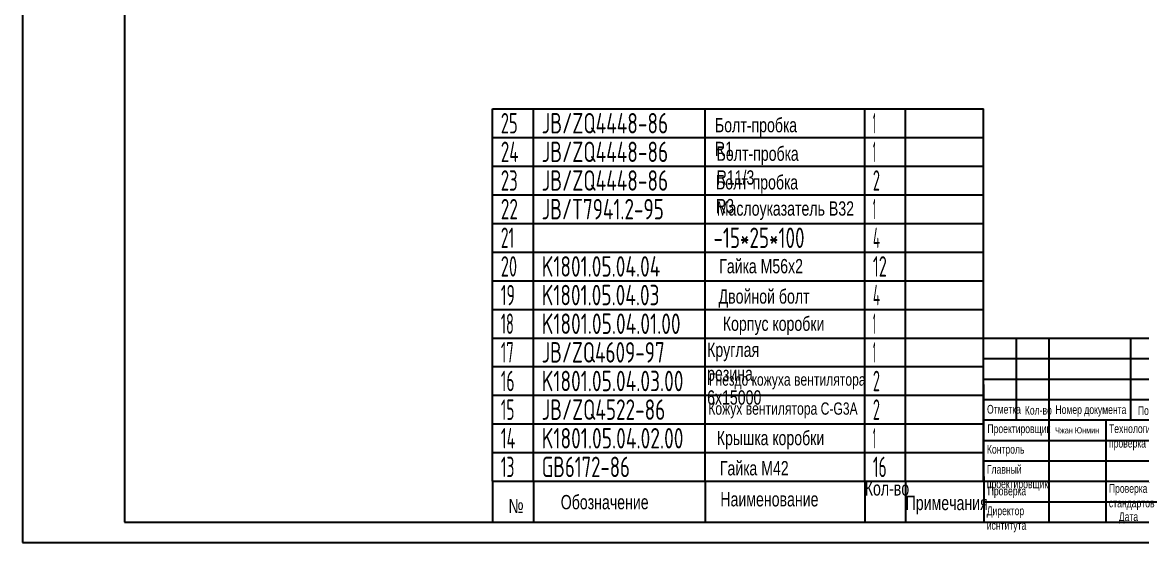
# Model space of a CAD drawing. Header units: millimetres. Extents: x -775 to 7625, y -1726 to 4444.
# Drawn here: x -775 to 4699, y -1496 to 1047 of the extents above; entities that cross this region are included whole.
import ezdxf
from ezdxf.enums import TextEntityAlignment as Align

# ---------------------------------------------------------------- set-up
doc = ezdxf.new("R2010")
doc.units = ezdxf.units.MM
doc.header["$LTSCALE"] = 200
doc.linetypes.add('F', pattern=[0.75, 0.5, -0.25])
for name, color, linetype in [('01', 7, 'Continuous'), ('02', 1, 'Continuous'), ('04', 2, 'F'), ('11', 3, 'Continuous'), ('THICK', 7, 'Continuous')]:
    doc.layers.add(name, color=color, linetype=linetype)
doc.styles.get("Standard").update_dxf_attribs({"font": 'isocp', "width": 0.707, "bigfont": 'intecad.shx'})

# ---------------------------------------------------------------- blocks, each defined once
blk = doc.blocks.new('*U39')
at = {"layer": '01'}
for points in [[(25, 292), (25, 5)], [(25, 5), (415, 5)]]:
    blk.add_lwpolyline(points, dxfattribs=at)
at = {"layer": '02'}
for points in [[(0, 297), (0, 0)], [(0, 0), (420, 0)]]:
    blk.add_lwpolyline(points, dxfattribs=at)
blk = doc.blocks.new('*U56')
at = {"layer": '01'}
for p, q in [((0, -140), (0, 0)), ((2400, -140), (2400, 0))]:
    blk.add_line(p, q, dxfattribs=at)
at = {"layer": '02'}
for p, q in [((0, 0), (200, 0)), ((200, -140), (200, 0)), ((200, 0), (1040, 0)), ((1040, -140), (1040, 0)), ((1040, 0), (1820, 0)), ((1820, -140), (1820, 0)), ((1820, 0), (2020, 0)), ((2020, -140), (2020, 0)), ((2020, 0), (2400, 0))]:
    blk.add_line(p, q, dxfattribs=at)
blk = doc.blocks.new('*U57')
at = {"layer": '01'}
for p, q in [((0, -140), (0, 0)), ((2400, -140), (2400, 0))]:
    blk.add_line(p, q, dxfattribs=at)
at = {"layer": '02'}
for p, q in [((0, 0), (200, 0)), ((200, -140), (200, 0)), ((200, 0), (1040, 0)), ((1040, -140), (1040, 0)), ((1040, 0), (1820, 0)), ((1820, -140), (1820, 0)), ((1820, 0), (2020, 0)), ((2020, -140), (2020, 0)), ((2020, 0), (2400, 0))]:
    blk.add_line(p, q, dxfattribs=at)
blk = doc.blocks.new('*U58')
at = {"layer": '01'}
for p, q in [((0, -140), (0, 0)), ((2400, -140), (2400, 0))]:
    blk.add_line(p, q, dxfattribs=at)
at = {"layer": '02'}
for p, q in [((0, 0), (200, 0)), ((200, -140), (200, 0)), ((200, 0), (1040, 0)), ((1040, -140), (1040, 0)), ((1040, 0), (1820, 0)), ((1820, -140), (1820, 0)), ((1820, 0), (2020, 0)), ((2020, -140), (2020, 0)), ((2020, 0), (2400, 0))]:
    blk.add_line(p, q, dxfattribs=at)
blk = doc.blocks.new('*U59')
at = {"layer": '01'}
for p, q in [((0, -140), (0, 0)), ((2400, -140), (2400, 0))]:
    blk.add_line(p, q, dxfattribs=at)
at = {"layer": '02'}
for p, q in [((0, 0), (200, 0)), ((200, -140), (200, 0)), ((200, 0), (1040, 0)), ((1040, -140), (1040, 0)), ((1040, 0), (1820, 0)), ((1820, -140), (1820, 0)), ((1820, 0), (2020, 0)), ((2020, -140), (2020, 0)), ((2020, 0), (2400, 0))]:
    blk.add_line(p, q, dxfattribs=at)
blk = doc.blocks.new('*U60')
at = {"layer": '01'}
for p, q in [((0, -140), (0, 0)), ((2400, -140), (2400, 0))]:
    blk.add_line(p, q, dxfattribs=at)
at = {"layer": '02'}
for p, q in [((0, 0), (200, 0)), ((200, -140), (200, 0)), ((200, 0), (1040, 0)), ((1040, -140), (1040, 0)), ((1040, 0), (1820, 0)), ((1820, -140), (1820, 0)), ((1820, 0), (2020, 0)), ((2020, -140), (2020, 0)), ((2020, 0), (2400, 0))]:
    blk.add_line(p, q, dxfattribs=at)
blk = doc.blocks.new('*U61')
at = {"layer": '01'}
for p, q in [((0, -140), (0, 0)), ((2400, -140), (2400, 0))]:
    blk.add_line(p, q, dxfattribs=at)
at = {"layer": '02'}
for p, q in [((0, 0), (200, 0)), ((200, -140), (200, 0)), ((200, 0), (1040, 0)), ((1040, -140), (1040, 0)), ((1040, 0), (1820, 0)), ((1820, -140), (1820, 0)), ((1820, 0), (2020, 0)), ((2020, -140), (2020, 0)), ((2020, 0), (2400, 0))]:
    blk.add_line(p, q, dxfattribs=at)
blk = doc.blocks.new('*U62')
at = {"layer": '01'}
for p, q in [((0, -140), (0, 0)), ((2400, -140), (2400, 0))]:
    blk.add_line(p, q, dxfattribs=at)
at = {"layer": '02'}
for p, q in [((0, 0), (200, 0)), ((200, -140), (200, 0)), ((200, 0), (1040, 0)), ((1040, -140), (1040, 0)), ((1040, 0), (1820, 0)), ((1820, -140), (1820, 0)), ((1820, 0), (2020, 0)), ((2020, -140), (2020, 0)), ((2020, 0), (2400, 0))]:
    blk.add_line(p, q, dxfattribs=at)
blk = doc.blocks.new('*U63')
at = {"layer": '01'}
for p, q in [((0, -140), (0, 0)), ((2400, -140), (2400, 0))]:
    blk.add_line(p, q, dxfattribs=at)
at = {"layer": '02'}
for p, q in [((0, 0), (200, 0)), ((200, -140), (200, 0)), ((200, 0), (1040, 0)), ((1040, -140), (1040, 0)), ((1040, 0), (1820, 0)), ((1820, -140), (1820, 0)), ((1820, 0), (2020, 0)), ((2020, -140), (2020, 0)), ((2020, 0), (2400, 0))]:
    blk.add_line(p, q, dxfattribs=at)
blk = doc.blocks.new('*U64')
at = {"layer": '01'}
for p, q in [((0, -140), (0, 0)), ((2400, -140), (2400, 0))]:
    blk.add_line(p, q, dxfattribs=at)
at = {"layer": '02'}
for p, q in [((0, 0), (200, 0)), ((200, -140), (200, 0)), ((200, 0), (1040, 0)), ((1040, -140), (1040, 0)), ((1040, 0), (1820, 0)), ((1820, -140), (1820, 0)), ((1820, 0), (2020, 0)), ((2020, -140), (2020, 0)), ((2020, 0), (2400, 0))]:
    blk.add_line(p, q, dxfattribs=at)
blk = doc.blocks.new('*U65')
at = {"layer": '01'}
for p, q in [((0, -140), (0, 0)), ((2400, -140), (2400, 0))]:
    blk.add_line(p, q, dxfattribs=at)
at = {"layer": '02'}
for p, q in [((0, 0), (200, 0)), ((200, -140), (200, 0)), ((200, 0), (1040, 0)), ((1040, -140), (1040, 0)), ((1040, 0), (1820, 0)), ((1820, -140), (1820, 0)), ((1820, 0), (2020, 0)), ((2020, -140), (2020, 0)), ((2020, 0), (2400, 0))]:
    blk.add_line(p, q, dxfattribs=at)
blk = doc.blocks.new('*U66')
at = {"layer": '01'}
for p, q in [((0, -140), (0, 0)), ((2400, -140), (2400, 0))]:
    blk.add_line(p, q, dxfattribs=at)
at = {"layer": '02'}
for p, q in [((0, 0), (200, 0)), ((200, -140), (200, 0)), ((200, 0), (1040, 0)), ((1040, -140), (1040, 0)), ((1040, 0), (1820, 0)), ((1820, -140), (1820, 0)), ((1820, 0), (2020, 0)), ((2020, -140), (2020, 0)), ((2020, 0), (2400, 0))]:
    blk.add_line(p, q, dxfattribs=at)
blk = doc.blocks.new('*U67')
at = {"layer": '01'}
for p, q in [((0, -140), (0, 0)), ((2400, -140), (2400, 0))]:
    blk.add_line(p, q, dxfattribs=at)
at = {"layer": '02'}
for p, q in [((0, 0), (200, 0)), ((200, -140), (200, 0)), ((200, 0), (1040, 0)), ((1040, -140), (1040, 0)), ((1040, 0), (1820, 0)), ((1820, -140), (1820, 0)), ((1820, 0), (2020, 0)), ((2020, -140), (2020, 0)), ((2020, 0), (2400, 0))]:
    blk.add_line(p, q, dxfattribs=at)
blk = doc.blocks.new('*U68')
at = {"layer": '01'}
for p, q in [((0, -140), (0, 0)), ((0, 0), (200, 0)), ((200, 0), (1040, 0)), ((1040, 0), (1820, 0)), ((1820, 0), (2020, 0)), ((2020, 0), (2400, 0)), ((2400, -140), (2400, 0))]:
    blk.add_line(p, q, dxfattribs=at)
at = {"layer": '02'}
for p, q in [((200, -140), (200, 0)), ((1040, -140), (1040, 0)), ((1820, -140), (1820, 0)), ((2020, -140), (2020, 0))]:
    blk.add_line(p, q, dxfattribs=at)

msp = doc.modelspace()

# ---------------------------------------------------------------- linework, layer by layer
at = {"layer": '01'}
for p, q in [((1524.556, -1195.954), (3924.556, -1195.954)), ((1524.556, -1195.954), (1524.556, -1395.954)), ((1724.556, -1195.954), (1724.556, -1395.954)), ((2564.556, -1195.954), (2564.556, -1395.954)), ((3344.556, -1195.954), (3344.556, -1395.954)), ((3544.556, -1195.954), (3544.556, -1356.582)), ((3544.556, -1356.582), (3544.556, -1395.954))]:
    msp.add_line(p, q, dxfattribs=at)
msp.add_point((3924.556, -1395.954), dxfattribs=at)
at = {"layer": 'THICK'}
for p, q in [((3923.525, -496.379), (3926.254, -1395.954)), ((3923.525, -496.379), (7524.556, -496.379)), ((4086.127, -496.813), (4086.127, -496.379)), ((4086.179, -896.19), (4086.179, -496.379)), ((4246.103, -1395.954), (4246.103, -496.379)), ((4645.915, -896.19), (4645.915, -496.379)), ((3926.254, -796.237), (5125.688, -796.237)), ((3926.254, -896.19), (5125.688, -896.19)), ((4525.971, -1395.954), (4525.971, -896.19)), ((3926.254, -1395.954), (7524.556, -1395.954))]:
    msp.add_line(p, q, dxfattribs=at)
at = {"layer": 'THICK', "color": 3}
for p, q in [((3926.254, -596.332), (5125.688, -596.332)), ((3926.254, -696.284), (5125.688, -696.284)), ((3926.254, -996.143), (5125.688, -996.143)), ((3926.254, -1096.096), (5125.688, -1096.096)), ((3926.254, -1196.049), (5125.688, -1196.049)), ((3926.254, -1296.001), (5125.688, -1296.001))]:
    msp.add_line(p, q, dxfattribs=at)
for p in [(3926.254, -1296.001), (3926.254, -1395.954)]:
    msp.add_point(p, dxfattribs=at)

# ---------------------------------------------------------------- block references
at = {"layer": '04', "xscale": 20, "yscale": 20, "zscale": 20}
msp.add_blockref('*U39', (-775.444, -1495.954), dxfattribs=at)
at = {"layer": '04'}
for name, p in [('*U68', (1524.556, 624.046)), ('*U67', (1524.556, 484.046)), ('*U66', (1524.556, 344.046)), ('*U65', (1524.556, 204.046)), ('*U64', (1524.556, 64.046)), ('*U63', (1524.556, -75.954)), ('*U62', (1524.556, -215.954)), ('*U61', (1524.556, -355.954)), ('*U60', (1524.556, -495.954)), ('*U59', (1524.556, -635.954)), ('*U58', (1524.556, -775.954)), ('*U57', (1524.556, -915.954)), ('*U56', (1524.556, -1055.954))]:
    msp.add_blockref(name, p, dxfattribs=at)

# ---------------------------------------------------------------- texts
at = {"layer": '01', "char_height": 42.62494, "attachment_point": 1}
for s, insert in [('{\\fArial|b0|i0|c204|p34;Отметка}', (3942.579, -822.87)), ('{\\fArial|b0|i0|c204|p34;Кол-во}', (4127.43, -827.773)), ('{\\fArial|b0|i0|c204|p34;Номер документа}', (4277.161, -824.493)), ('{\\fArial|b0|i0|c204|p34;Подпись}', (4680.347, -829.408)), ('{\\fArial|b0|i0|c204|p34;Проектировщик}', (3944.454, -918.082)), ('{\\fArial|b0|i0|c204|p34;Технологическая\\Pпроверка}', (4539.066, -917.761)), ('{\\fArial|b0|i0|c204|p34;Контроль}', (3942.006, -1018.483)), ('{\\fArial|b0|i0|c204|p34;Главный\\Pпроектировщик}', (3941.629, -1116.592)), ('{\\fArial|b0|i0|c204|p34;Проверка}', (3945.794, -1222.602)), ('{\\fArial|b0|i0|c204|p34;Проверка\\Pстандартов}', (4538.658, -1209.937)), ('{\\fArial|b0|i0|c204|p34;Директор\\Pиснтитута}', (3940.973, -1319.448)), ('{\\fArial|b0|i0|c204|p34;Дата}', (4587.087, -1347.938))]:
    msp.add_mtext(s, dxfattribs=dict(at, insert=insert))
at = {"layer": '04', "char_height": 70, "attachment_point": 1}
for s, insert, width in [('{\\fArial|b0|i0|c204|p34;\\C3;Болт-пробка \\fArial|b0|i0|c0|p34;R1}', (2611.779, 579.834), 2.95707), ('{\\fArial|b0|i0|c204|p34;\\C3;Болт-пробка \\fArial|b0|i0|c0|p34;R1\\fArial|b0|i0|c204|p34;1\\fArial|b0|i0|c0|p34;/3}', (2619.916, 440.376), 2.95707), ('{\\fArial|b0|i0|c204|p34;\\C3;Болт-пробка \\fArial|b0|i0|c0|p34;R\\fArial|b0|i0|c204|p34;3}', (2616.959, 300.376), 2.95707), ('{\\fArial|b0|i0|c204|p34;\\C3;Круглая резина 6х15000}', (2573.501, -518.304), 2.95704)]:
    msp.add_mtext(s, dxfattribs=dict(at, insert=insert, width=width))
at = {"layer": '04', "attachment_point": 1}
for s, insert, char_height in [('{\\fArial|b0|i0|c204|p34;\\C3;Маслоуказатель В32}', (2620.65, 172.111), 70), ('{\\fArial|b0|i0|c204|p34;\\C3;Гайка М56х2}', (2632.604, -109.68), 70), ('{\\fArial|b0|i0|c204|p34;\\C3;Двойной болт}', (2629.642, -257.856), 70), ('{\\fArial|b0|i0|c204|p34;\\C3;Корпус коробки}', (2650.342, -390.809), 70), ('{\\fArial|b0|i0|c204|p34;\\C3;Гнездо кожуха вентилятора}', (2582.372, -668.984), 60), ('{\\fArial|b0|i0|c204|p34;\\C3;Кожух вентилятора \\fArial|b0|i0|c0|p34;C-G3A}', (2579.415, -810.801), 60), ('{\\fArial|b0|i0|c204|p34;\\C3;Крышка коробки}', (2620.814, -949.663), 70), ('{\\fArial|b0|i0|c204|p34;\\W0.707;\\C3;Чжан Юнмин}', (4275.331, -932.182), 30), ('{\\fArial|b0|i0|c204|p34;\\C3;Гайка М42}', (2635.599, -1097.388), 70), ('{\\fArial|b0|i0|c204|p34;\\C0;Кол-во}', (3344.556, -1195.954), 70), ('{\\fArial|b0|i0|c204|p34;\\C0;Обозначение}', (1857.62, -1263.163), 70), ('{\\fArial|b0|i0|c204|p34;\\C0;Наименование}', (2638.211, -1248.983), 70), ('{\\fArial|b0|i0|c204|p34;\\C0;№}', (1602.155, -1282.07), 70), ('{\\fArial|b0|i0|c204|p34;\\C0;Примечания}', (3544.556, -1267.148), 70)]:
    msp.add_mtext(s, dxfattribs=dict(at, insert=insert, char_height=char_height))
at = {"layer": '11'}
for s, width, p, p2 in [('25', 0.638783, (1564.556, 504.046), (1647.049, 504.046)), ('JB/ZQ4448-86', 0.695084, (1764.556, 504.046), (2383.153, 504.046)), ('1', 0.404, (3384.556, 504.046), (3398.696, 504.046)), ('24', 0.641743, (1564.556, 364.046), (1651.191, 364.046)), ('JB/ZQ4448-86', 0.695084, (1764.556, 364.046), (2383.153, 364.046)), ('1', 0.404, (3384.556, 364.046), (3398.696, 364.046)), ('23', 0.638783, (1564.556, 224.046), (1647.049, 224.046)), ('JB/ZQ4448-86', 0.695084, (1764.556, 224.046), (2383.153, 224.046)), ('2', 0.562593, (3384.556, 224.046), (3418.877, 224.046)), ('22', 0.639754, (1564.556, 84.046), (1648.367, 84.046)), ('JB/T7941.2-95', 0.694666, (1764.556, 84.046), (2361.858, 84.046)), ('1', 0.404, (3384.556, 84.046), (3398.696, 84.046)), ('21', 0.623098, (1564.556, -55.954), (1629.981, -55.954)), ('-15*25*100', 0.69056, (2604.556, -55.954), (3050.021, -55.954)), ('4', 0.543846, (3384.556, -55.954), (3419.906, -55.954)), ('20', 0.636567, (1564.556, -195.954), (1644.177, -195.954)), ('K1801.05.04.04', 0.694307, (1764.556, -195.954), (2344.649, -195.954)), ('12', 0.611465, (3384.556, -195.954), (3452.432, -195.954)), ('19', 0.612447, (1564.556, -335.954), (1633.247, -335.954)), ('K1801.05.04.03', 0.694217, (1764.556, -335.954), (2340.508, -335.954)), ('4', 0.543846, (3384.556, -335.954), (3419.906, -335.954)), ('18', 0.606, (1564.556, -475.954), (1628.186, -475.954)), ('K1801.05.04.01.00', 0.69613, (1764.556, -475.954), (2443.685, -475.954)), ('1', 0.404, (3384.556, -475.954), (3398.696, -475.954)), ('17', 0.606, (1564.556, -615.954), (1628.186, -615.954)), ('JB/ZQ4609-97', 0.69475, (1764.556, -615.954), (2366, -615.954)), ('1', 0.404, (3384.556, -615.954), (3398.696, -615.954)), ('16', 0.610556, (1564.556, -755.954), (1631.693, -755.954)), ('K1801.05.04.03.00', 0.696348, (1764.556, -755.954), (2457.825, -755.954)), ('2', 0.562593, (3384.556, -755.954), (3418.877, -755.954)), ('15', 0.609833, (1564.556, -895.954), (1631.114, -895.954)), ('JB/ZQ4522-86', 0.69481, (1764.556, -895.954), (2369.013, -895.954)), ('2', 0.562593, (3384.556, -895.954), (3418.877, -895.954)), ('14', 0.614783, (1564.556, -1035.954), (1635.256, -1035.954)), ('K1801.05.04.02.00', 0.696348, (1764.556, -1035.954), (2457.825, -1035.954)), ('1', 0.404, (3384.556, -1035.954), (3398.696, -1035.954)), ('13', 0.609833, (1564.556, -1175.954), (1631.114, -1175.954)), ('GB6172-86', 0.695799, (1764.556, -1175.954), (2195.923, -1175.954)), ('16', 0.610556, (3384.556, -1175.954), (3451.693, -1175.954))]:
    msp.add_text(s, height=100, dxfattribs=dict(at, width=width)).set_placement(p, p2, align=Align.FIT)

doc.saveas('drawing.dxf')
